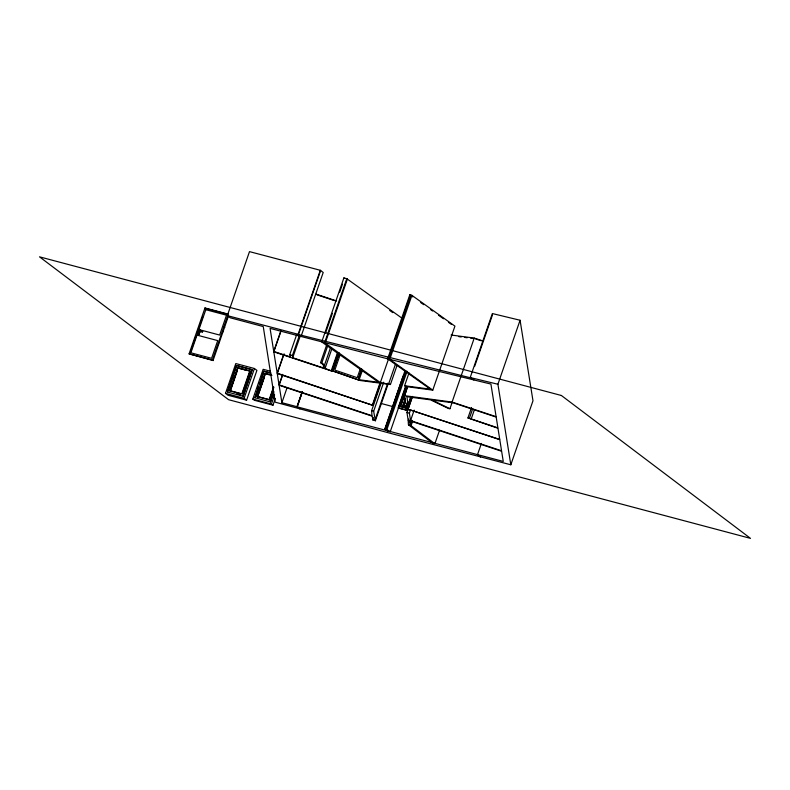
<?xml version="1.0" encoding="UTF-8"?>
<svg xmlns="http://www.w3.org/2000/svg" width="790" height="790" viewBox="0 0 790 790"><rect width="100%" height="100%" fill="white"/><g stroke="black" fill="none" stroke-linecap="round" stroke-linejoin="round"><path stroke-width="1.19" d="M358.374 379.921L332.926 371.033L360.319 380.533L390.428 384.503L396.876 365.889M406.504 408.519L406.672 404.174L408.312 404.727L408.154 409.032L406.504 408.479L407.314 406.149M406.998 406.85L407.156 402.979M408.786 403.581L408.647 407.403L412.094 397.449M231.845 377.61L232.448 377.768M232.458 377.985L231.855 377.827M259.179 383.348L259.782 383.515M259.782 383.733L259.189 383.575M297.178 406.85L302.293 391.87M385.016 429.138L403.117 376.159M213.251 360.586L189.087 353.861L204.985 307.952L228.31 314.153M189.719 354.335L195.683 337.123M196.868 333.676L202.833 316.464M197.549 334.111L198.033 332.244L199.613 332.728L199.001 334.496L197.421 334.012L199.001 334.496M198.883 329.815L198.27 331.583L199.84 332.067C202.586 329.835 196.552 329.45 200.453 330.299M198.764 331.01L198.991 330.348L202.655 331.395L202.428 332.057L198.971 331.168L198.991 330.348M198.25 333.528L198.418 333.044M198.873 334.397L199.613 332.728M200.324 330.2L199.84 332.067M202.507 331.287L202.171 331.968M410.909 396.471L408.084 404.618L405.843 403.858L404.549 395.81L403.749 395.553L452.078 402.071L496.12 416.695L490.916 384.059L473.862 379.931L470.198 377.541L492.358 313.551L520.077 320.246L532.983 400.777L510.814 464.777L390.902 433.463L275.137 402.15L263.248 326.556L230.167 317.768L227.332 315.625L249.492 251.625L320.306 270.289L323.209 272.481L301.444 335.316M228.537 315.773L213.043 360.526L212.411 360.052L227.915 315.299M225.496 393.351L235.815 363.558L254.429 368.505L256.908 370.382L246.599 400.175L227.984 395.237L225.496 393.351L244.11 398.298L246.599 400.175M227.372 391.919L236.536 365.434L252.296 369.75L243.132 396.234L227.629 392.107L236.536 365.434M230.127 390.991L229.614 390.606L237.573 367.617L250.124 371.112L242.56 392.946M250.124 371.112L237.889 367.863L229.93 390.853L241.049 393.805M230.522 389.845L237.889 367.863M230.71 389.993L237.474 370.451M249.808 370.865L241.849 393.854L229.614 390.606M242.737 395.405L251.052 371.389M252.05 369.562L243.132 396.234M244.11 398.298L254.429 368.505M275.354 398.328L272.975 405.201L254.37 400.263L252.83 399.098L263.149 369.305L270.121 371.162M258.547 387.495L254.953 397.854L263.87 371.182L271.029 373.087M259.742 384.039L263.87 371.182M264.413 377.344L257.639 396.886L256.938 396.353L264.897 373.364L271.572 375.141M257.451 396.738L265.41 373.749L264.897 373.364M296.586 334.861L289.742 354.641L290.345 356.932L273.735 351.422L280.993 330.477M380.395 383.19L372.742 405.3L277.191 373.156L273.804 351.846L280.657 332.067M277.191 373.156L283.64 354.532M277.665 372.436L284.114 353.821M269.686 399.987L269.173 399.602L273.547 386.962M273.873 387.199L269.489 399.849L257.264 396.59L265.223 373.601L271.888 375.378M270.466 400.007L272.441 394.289M273.794 391.425L270.457 401.972L273.646 392.768M272.975 405.201L271.434 404.046L274.614 394.882M381.303 382.686L371.636 410.612L371.972 415.708L279.038 384.829L282.672 374.351M279.512 384.108L282.336 375.961M473.862 379.931L389.934 359.401L301.039 336.481L298.136 334.288L320.306 270.289M320.631 270.536L298.472 334.535L470.662 377.847M326.596 345.161L320.552 362.62L323.278 364.684L323.584 367.992L292.725 357.722L292.418 355.54L299.272 335.76M292.725 357.722L300.378 335.612M299.874 408.904L296.971 406.712L281.882 402.693L287.116 387.574M296.971 406.712L302.145 391.771M302.264 392.087L297.149 406.84L503.26 461.429L501.63 451.248L408.163 420.221L406.919 412.38L408.124 408.894M322.123 340.767L343.877 277.922L346.78 278.692L402.525 318.577M325.539 333.064L332.393 313.284M339.641 292.34L342.465 284.193M325.016 341.527L346.78 278.692M390.428 384.503L380.355 382.577L325.213 343.146L347.373 279.147M338.88 353.821L332.788 371.389L325.046 368.476L324.522 365.01L321.787 362.946L327.83 345.497M324.522 365.01L330.566 347.56M325.046 368.476L331.899 348.696M331.316 370.579L337.36 353.12M331.928 370.737L337.972 353.288M332.916 371.31L339.275 352.952M340.184 354.621L334.822 370.115L357.228 377.699L360.299 368.841M358.147 379.842L361.652 368.881M358.561 378.42L361.336 370.382M358.028 379.358L359.144 379.743L362.373 370.431M388.058 357.633L409.812 294.798L411.906 295.351L454.931 326.132L432.772 390.132L406.011 386.567L404.589 385.737L409.013 372.939M372.465 404.786L380.118 382.676M388.364 358.986L410.524 294.986M380.355 382.577L388.413 359.302M388.631 359.055L410.79 295.055M390.142 358.186L411.906 295.351M388.265 383.535L375.378 420.774L373.65 411.284L383.723 382.192M375.378 420.774L372.515 419.727L373.315 417.397M374.865 420.389L387.752 383.15M388.719 383.673L395.563 363.894M387.89 431.32L384.819 429L405.043 370.579M405.596 372.258L385.856 429.276L405.823 370.964M405.971 386.28L390.161 431.923L386.922 429.474L407.067 371.29M405.704 386.004L398.14 407.847L407.541 410.346M407.551 408.529L400.323 406.485L407.117 386.853M400.57 406.682L407.373 387.041M404.519 395.82L407.768 386.507M405.398 399.878L403.394 405.635L402.89 405.26L405.29 398.338M405.201 399.73L403.206 405.497L406.593 406.396M403.591 405.784L405.586 400.017M410.583 409.704L409.378 413.2L410.553 420.586L501.561 450.804L499.784 439.684L406.544 408.726L407.354 406.396M408.312 404.727L411.096 396.699M408.154 409.032L412.528 396.412M410.553 420.586L414.177 410.119M411.679 420.201L410.514 423.568L410.375 420.566M409.812 420.774L408.163 420.221L408.4 424.655L410.05 425.208L411.639 420.616M439.605 430.096L434.885 443.723L411.067 425.721L412.676 421.07M452.078 402.071L474.237 338.071L483.51 341.152M408.084 404.618L406.899 396.728L430.54 399.849L448.503 408.519L449.945 408.707L451.959 402.89M474.691 366.214L492.427 315.012M406.544 408.726L499.754 439.438L497.967 428.269L467.937 417.959L471.561 407.482M467.937 417.959L469.467 418.088L472.697 408.786M449.945 408.707L431.982 400.036L453.312 402.851L496.189 417.081L497.898 427.844L471.205 418.976L474.435 409.664M510.814 464.777L497.917 384.246L520.077 320.246M481.396 443.437L477.466 454.793L480.557 456.995M404.924 392.166L405.645 392.353M405.645 392.581L404.924 392.383M230.67 380.987L230.966 381.145M222.661 331.603L223.126 331.76M218.81 342.564L219.018 342.741M451.08 335.019L474.237 338.071M458.881 336.659L461.251 336.975M464.806 337.439L467.176 337.755M470.731 338.229L473.101 338.535M359.144 379.743L378.637 382.321L321.718 341.922M404.589 385.737L430.313 389.164L387.653 358.798M470.198 377.541L497.917 384.246M301.039 336.481L270.081 328.373L273.735 351.422M227.332 315.625L298.136 334.288M398.417 408.084L407.847 410.573M206.783 308.742L226.612 314.005M320.552 362.62L321.787 362.946M199.208 330.506L202.655 331.395M332.788 371.389L273.804 351.846M402.89 405.26L407.403 406.455M402.693 406.514L406.109 407.423M400.323 406.485L407.294 408.341M264.127 371.379L270.091 372.959M236.793 365.632L252.296 369.75M266.526 374.045L268.748 374.638M189.087 353.861L212.411 360.052M239.39 368.446L247.171 370.51M372.515 419.727L373.127 419.885L372.1 416.142L279.117 385.273L281.882 402.693M385.678 429.148L386.922 429.474M384.819 429L385.856 429.276M256.938 396.353L269.173 399.602M254.696 397.666L270.457 401.972M236.793 393.825L240.367 394.773M252.83 399.098L271.434 404.046M381.047 403.443L392.66 406.554M475.471 338.851L481.268 340.776M316.978 294.818L334.486 300.635M406.919 412.38L409.378 413.2M372.742 405.3L277.26 373.601L279.038 384.829M316.03 294.107L336.599 300.95M289.742 354.641L292.418 355.54M371.636 410.612L373.65 411.284M411.067 425.721L408.608 424.892L432.614 443.111M217.487 347.027L217.556 347.185M469.467 418.088L471.205 418.976M389.737 310.48L392.749 312.613M409.812 294.798L412.785 296.912M420.715 302.56L423.687 304.673M430.619 309.611L432.604 311.013M438.549 315.25L443.496 318.775M448.453 322.3L451.426 324.413M389.747 359.351L432.772 390.132M343.877 277.922L344.479 278.376M324.611 342.692L325.213 343.146M204.985 307.952L205.617 308.426M199.613 330.615L199.278 331.198M409.812 420.734L410.05 425.208M408.667 419.075L408.815 422.038M232.606 378.291L233.248 378.371L232.606 378.291M259.94 384.039L260.562 384.207L259.979 383.96M197.006 335.108L190.874 352.814L211.592 358.314L217.724 340.609L197.006 335.108M205.805 309.69L198.932 329.558L219.65 335.059L226.523 315.2L205.805 309.69M258.024 386.725L258.666 386.972L258.024 386.725M224.192 327.119L224.656 327.346L224.192 327.119M561.384 395.494L39.5 256.829L228.616 399.71L750.5 538.375L561.384 395.494"/></g></svg>
